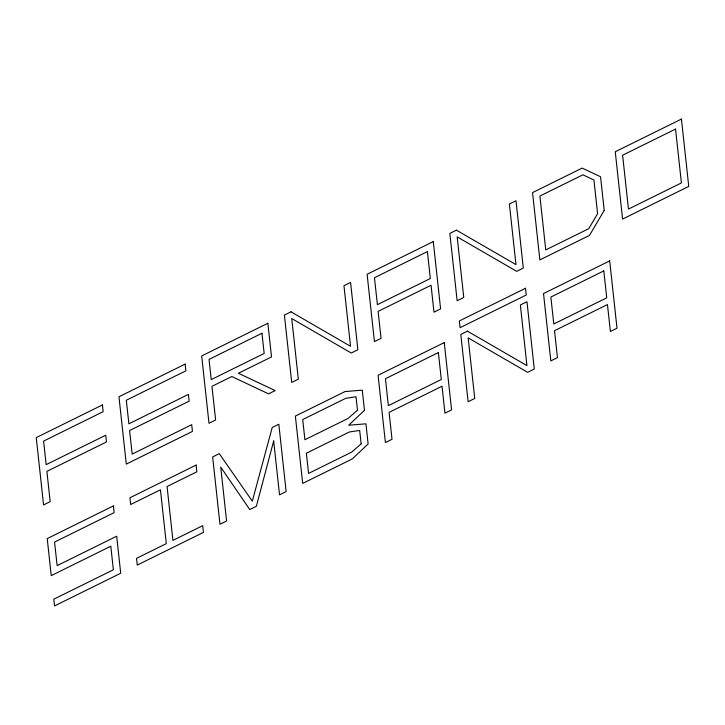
<?xml version="1.0" encoding="UTF-8"?>
<svg xmlns="http://www.w3.org/2000/svg" width="725" height="725" viewBox="0 0 725 725"><rect width="100%" height="100%" fill="white"/><g stroke="black" fill="none" stroke-linecap="round" stroke-linejoin="round"><path stroke-width="1.09" d="M273.669 440.981L256.36 506.277L249.744 509.539L220.735 467.118L226.581 520.976L219.965 524.248L212.652 456.922L219.267 453.66L252.318 501.174L272.21 427.523L278.826 424.252L286.139 491.577L279.524 494.84L273.669 440.981M597.59 213.676L588.763 228.674L545.744 249.907L539.898 196.049L582.909 174.816L593.929 180.017L597.59 213.676M604.206 210.413L589.488 235.407L539.862 259.913L532.549 192.587L582.175 168.082L600.545 176.746L604.206 210.413M364.467 410.341L348.653 425.24L365.935 423.808L368.128 444.008L352.314 458.907L302.678 483.412L295.365 416.087L345 391.582L362.273 390.15L364.467 410.341M357.488 410.241L347.928 418.515L304.908 439.749L302.715 419.548L345.734 398.315L356.02 396.783L357.488 410.241M361.141 443.908L351.58 452.173L308.569 473.407L306.376 453.216L349.387 431.973L359.682 430.442L361.141 443.908M102.424 404.94L36.25 437.61L43.563 504.935L50.179 501.673L46.889 471.377L106.448 441.969L105.714 435.236L46.155 464.643L43.6 441.081L103.158 411.673L102.424 404.94M185.138 364.104L118.963 396.774L126.277 464.1L192.451 431.429L191.717 424.696L132.167 454.095L129.603 430.532L189.162 401.133L188.427 394.4L128.878 423.808L126.313 400.236L185.872 370.837L185.138 364.104M267.851 323.268L201.686 355.939L208.999 423.264L215.615 419.993L211.954 386.334L231.81 376.529L268.549 393.856L275.165 390.594L238.425 373.266L271.513 356.927L267.851 323.268M291.015 311.832L284.399 315.103L291.713 382.419L298.328 379.157L291.749 318.565L351.272 353.021L357.887 349.749L350.574 282.433L343.958 285.695L350.538 346.287L291.015 311.832M433.287 241.588L367.113 274.258L374.426 341.584L381.042 338.321L378.124 311.388L431.058 285.251L433.985 312.185L440.601 308.913L433.287 241.588M456.451 230.16L449.835 233.423L457.149 300.748L463.764 297.477L457.176 236.894L516.698 271.34L523.314 268.078L516.001 200.752L509.385 204.024L515.973 264.616L456.451 230.16M681.437 119.081L615.262 151.752L622.576 219.077L688.75 186.407L681.437 119.081M261.97 333.264L209.027 359.401L211.229 379.601L264.163 353.465L261.97 333.264M427.406 251.593L374.462 277.729L377.39 304.654L430.324 278.518L427.406 251.593M675.546 129.077L622.612 155.213L628.466 209.072L681.4 182.936L675.546 129.077M525.507 288.278L459.342 320.948L460.067 327.673L526.241 295.002L525.507 288.278M113.39 505.923L47.225 538.593L51.239 575.623L110.798 546.224L113.363 569.787L53.804 599.185L54.538 605.919L120.703 573.248L116.689 536.219L57.13 565.627L54.565 542.064L114.124 512.657L113.39 505.923M196.113 465.088L129.938 497.758L130.672 504.491L160.442 489.792L166.297 543.65L136.517 558.35L137.252 565.083L203.426 532.413L202.692 525.679L172.913 540.379L167.067 486.52L196.837 471.821L196.113 465.088M444.262 342.581L378.087 375.251L385.401 442.567L392.017 439.305L389.089 412.371L442.032 386.235L444.951 413.168L451.575 409.897L444.262 342.581M467.417 331.144L460.801 334.406L468.114 401.732L474.73 398.469L468.151 337.877L527.673 372.333L534.289 369.061L526.975 301.736L520.36 305.007L526.939 365.599L467.417 331.144M609.689 260.9L543.514 293.571L550.828 360.896L557.452 357.624L554.525 330.7L607.459 304.563L610.387 331.488L617.002 328.226L609.689 260.9M438.371 352.577L385.437 378.713L388.355 405.638L441.298 379.501L438.371 352.577M603.807 270.905L550.864 297.042L553.791 323.966L606.734 297.83L603.807 270.905"/></g></svg>
